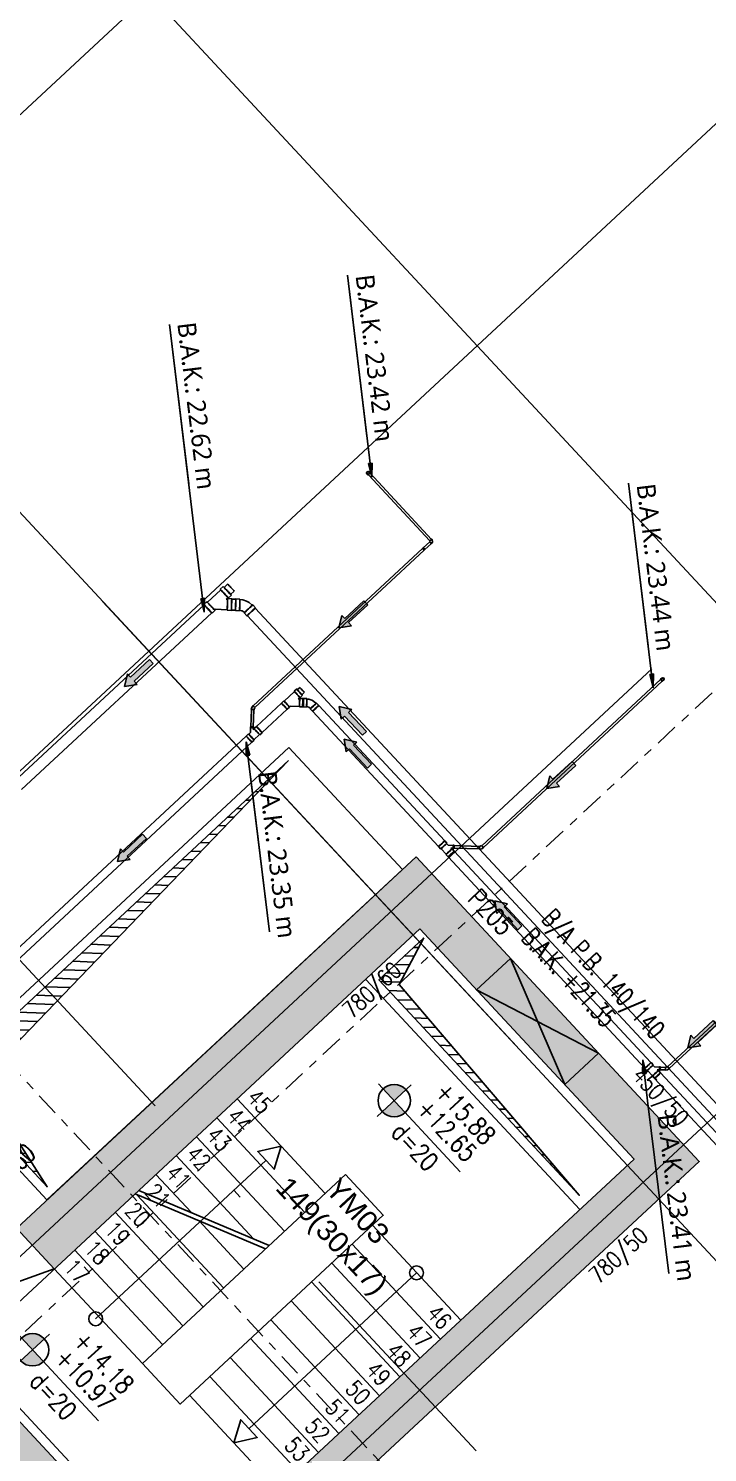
# Model space of a CAD drawing. Header units: millimetres. Extents: x 400382 to 401500, y 4543975 to 4544133.
# Drawn here: x 400499.68 to 400507.03, y 4543994.96 to 4544010.36 of the extents above; entities that cross this region are included whole.
import ezdxf
from ezdxf.enums import TextEntityAlignment as Align

# ---------------------------------------------------------------- set-up
doc = ezdxf.new("R2010")
doc.units = ezdxf.units.MM
for name, pattern in [('AKS', [3, 2.5, -0.25, 0, -0.25]), ('CENTER', [2, 1.25, -0.25, 0.25, -0.25]), ('CIZGI', [0.4, 0.25, -0.15]), ('CONTINU', [0]), ('DASHDOT2', [0.5, 0.25, -0.125, 0, -0.125]), ('HIDDEN', [0.375, 0.25, -0.125])]:
    doc.linetypes.add(name, pattern=pattern)
doc.layers.add('A-DETL', color=90, linetype='Continuous', lineweight=15)
for name, color, linetype in [('aks prota', 2, 'AKS'), ('boşluk prota', 2, 'Continuous'), ('boşluk taraması prota', 252, 'Continuous'), ('kiriş prota', 6, 'Continuous'), ('kolon tarama prota', 252, 'Continuous'), ('lperde prota', 4, 'Continuous'), ('merdiven prota', 2, 'Continuous'), ('metraj prota', 2, 'Continuous'), ('perde prota', 1, 'Continuous'), ('PRT-AL-TUNEL_EKSENI', 14, 'DASHDOT2'), ('PRT-MI-ad_dim', 8, 'Continuous'), ('prt-s-taxis', 7, 'Continuous'), ('skesit prota', 7, 'Continuous'), ('st-s_level (kot)', 6, 'Continuous'), ('st-s_levelmark (kot işareti)', 4, 'Continuous'), ('st_s_not çizgisi', 4, 'CIZGI'), ('TARAMA', 8, 'Continuous'), ('tnot prota', 4, 'Continuous'), ('tperde prota', 6, 'Continuous')]:
    doc.layers.add(name, color=color, linetype=linetype)
doc.styles.add('OLCU', font='romanstw.shx')
doc.styles.add('PRT-MI-a_Arial', font='Arial.ttf', dxfattribs={"height": 30})
doc.styles.add('Segoe UI Light_1', font='', dxfattribs={"height": 200})
doc.styles.add('tkolon', font='romanstw.shx')
doc.styles.add('TNOT', font='romanstw.shx', dxfattribs={"width": 0.8, "height": 250})
doc.styles.get('Segoe UI Light_1').set_extended_font_data('Segoe UI Light')

# ---------------------------------------------------------------- blocks, each defined once
blk = doc.blocks.new('Flow Direction - Flow Direction _25mm_-1035271-_17_70 m  ARA KAT')
at = {"layer": 'TARAMA'}
blk.add_hatch(color=256, dxfattribs=at).paths.add_polyline_path([(0, 0), (-117, -78), (-117, -30), (-400, -30), (-400, 30), (-117, 30), (-117, 78)], flags=0)
for p, q in [((-117, 30), (-400, 30)), ((-400, 30), (-400, -30)), ((-117, 30), (-400, 30)), ((-400, 30), (-400, -30)), ((0, 0), (-117, 78)), ((-117, 78), (-117, 30)), ((-117, 78), (0, 0)), ((-117, 30), (-117, 78)), ((-117, -78), (0, 0)), ((-117, -78), (0, 0)), ((-400, -30), (-117, -30)), ((-117, -30), (-400, -30)), ((-117, -30), (-117, -78)), ((-117, -30), (-117, -78))]:
    blk.add_line(p, q, dxfattribs=at)
blk = doc.blocks.new('17.60 mekanik')
at = {"layer": 'kolon tarama prota'}
for points in [[(145317.1, 63033.7), (145306.2, 63044.1), (145303.8, 63040.9)], [(144942.9, 62966.3), (144931.9, 62976.7), (144929.6, 62973.5)], [(144926.5, 62733.9), (144915.5, 62744.4), (144913.2, 62741.2)], [(145604, 62751.3), (145615, 62740.9), (145617.3, 62744.1)], [(145059.9, 62671.7), (145070.9, 62661.3), (145073.2, 62664.5)]]:
    blk.add_hatch(color=256, dxfattribs=at).paths.add_polyline_path(points, flags=0)
for p, q in [((145136.5, 63164.9), (145279.9, 63060.8)), ((145317.1, 63033.7), (145136.5, 63164.9)), ((144764.7, 63095.7), (144906.9, 62992.4)), ((144942.9, 62966.3), (144764.7, 63095.7)), ((145315.8, 63045.7), (145315.8, 62781.6)), ((145318.5, 62781.6), (145318.5, 63045.7)), ((145306.2, 63044.1), (145303.8, 63040.9)), ((145303.8, 63040.9), (145317.1, 63033.7)), ((145317.1, 63033.7), (145306.2, 63044.1)), ((144931.9, 62976.7), (144929.6, 62973.5)), ((144929.6, 62973.5), (144942.9, 62966.3)), ((144942.9, 62966.3), (144931.9, 62976.7)), ((145036.1, 62967.6), (144938.5, 62967.6)), ((144938.5, 62965), (145036.1, 62965)), ((145036.1, 62964.8), (145036.3, 62964.7)), ((145036.3, 62964.7), (145036.4, 62964.4)), ((145036.6, 62964.4), (145036.6, 62954.9)), ((145036.6, 62953.8), (145036.6, 62703.7)), ((145036.8, 62954.9), (145036.8, 62953.8)), ((145039.1, 62953.8), (145039.1, 62954.9)), ((145039.3, 62954.9), (145039.3, 62964.4)), ((145039.3, 62703.7), (145039.3, 62953.8)), ((145627.8, 62958.5), (145627.8, 62766)), ((145630.4, 62766), (145630.4, 62958.5)), ((144672.9, 62918.2), (144813.2, 62816.2)), ((144926.5, 62733.9), (144672.9, 62918.2)), ((144920.1, 62767.9), (144920.1, 62763.5)), ((144921.3, 62773.2), (144921.3, 62767.9)), ((144921.3, 62773.2), (144921.3, 62767.9)), ((144931.7, 62767.9), (144931.7, 62773.2)), ((144931.7, 62767.9), (144931.7, 62773.2)), ((144932.9, 62763.5), (144932.9, 62767.9)), ((144939.5, 62768.5), (144936.3, 62765.3)), ((144942.3, 62771.9), (144939.1, 62768.8)), ((144960.7, 62777.7), (144956.3, 62777.7)), ((146071, 62777.3), (144960.7, 62777.3)), ((145314.8, 62779.3), (145295.3, 62759.8)), ((145297.2, 62757.9), (145316.7, 62777.4)), ((145316.9, 62777.3), (145314.7, 62779.4)), ((145314.7, 62779.4), (145316.9, 62777.3)), ((145315.8, 62778.4), (145314.8, 62779.3)), ((145314.8, 62779.3), (145315.8, 62778.4)), ((145316.7, 62777.4), (145315.8, 62778.4)), ((145315.8, 62778.4), (145316.7, 62777.4)), ((144920.8, 62763.5), (144920.8, 62743.7)), ((144932.2, 62760.9), (144932.2, 62763.5)), ((144933.3, 62762), (144932.2, 62760.9)), ((144932.2, 62744.8), (144941.4, 62753.9)), ((144936, 62765.6), (144932.8, 62762.5)), ((144941.8, 62753.5), (144945, 62756.6)), ((144944.6, 62756.9), (144947.8, 62760.1)), ((144948.2, 62759.8), (144951.3, 62762.9)), ((144956.3, 62765), (144960.7, 62765)), ((144960.7, 62765.5), (146071, 62765.5)), ((145056.3, 62754.1), (145056.3, 62750.4)), ((145056.3, 62754.1), (145056.3, 62750.4)), ((145063.6, 62750.4), (145063.6, 62754.1)), ((145063.6, 62750.4), (145063.6, 62754.1)), ((145084.6, 62755.9), (145081.1, 62755.9)), ((145284.7, 62755.8), (145084.6, 62755.8)), ((145288.2, 62755.9), (145284.7, 62755.9)), ((145288.2, 62752.9), (145287.7, 62752.4)), ((145290.7, 62755.4), (145288.2, 62755.4)), ((145294.5, 62759.2), (145290.7, 62755.4)), ((145295, 62760.2), (145294.3, 62759.5)), ((145294.9, 62755.4), (145296.6, 62757.1)), ((145296.4, 62755.4), (145294.9, 62755.4)), ((145296.3, 62758.9), (145295.3, 62759.8)), ((145295.3, 62759.8), (145296.3, 62758.9)), ((145297.2, 62757.9), (145296.3, 62758.9)), ((145296.3, 62758.9), (145297.2, 62757.9)), ((145299.9, 62755.9), (145296.4, 62755.9)), ((145296.9, 62756.8), (145297.6, 62757.5)), ((145612.3, 62755.8), (145299.9, 62755.8)), ((145615.8, 62755.9), (145612.3, 62755.9)), ((145615.8, 62752.9), (145615.2, 62752.4)), ((145618.3, 62755.4), (145615.8, 62755.4)), ((145622.1, 62759.2), (145618.3, 62755.4)), ((145622.5, 62760.2), (145621.8, 62759.5)), ((145622.5, 62755.4), (145624.2, 62757.1)), ((145624, 62755.4), (145622.5, 62755.4)), ((145626.8, 62763.7), (145622.9, 62759.8)), ((145623.8, 62758.9), (145622.9, 62759.8)), ((145622.9, 62759.8), (145623.8, 62758.9)), ((145624.8, 62757.9), (145623.8, 62758.9)), ((145623.8, 62758.9), (145624.8, 62757.9)), ((145627.5, 62755.9), (145624, 62755.9)), ((145624.4, 62756.8), (145625.2, 62757.5)), ((145624.8, 62757.9), (145628.7, 62761.8)), ((145628.8, 62761.7), (145626.7, 62763.9)), ((145626.7, 62763.9), (145628.8, 62761.7)), ((145627.8, 62762.8), (145626.8, 62763.7)), ((145626.8, 62763.7), (145627.8, 62762.8)), ((145795.2, 62755.8), (145627.5, 62755.8)), ((145628.7, 62761.8), (145627.8, 62762.8)), ((145627.8, 62762.8), (145628.7, 62761.8)), ((144915.5, 62744.4), (144913.2, 62741.2)), ((144913.2, 62741.2), (144926.5, 62733.9)), ((144926.5, 62733.9), (144915.5, 62744.4)), ((144920.1, 62743.7), (144920.1, 62739.3)), ((144920.6, 62739.3), (144920.6, 62458.6)), ((144929.9, 62743.8), (144929.9, 62743.7)), ((144930.5, 62743.1), (144931.2, 62743.7)), ((144932.2, 62743.7), (144932.2, 62744.8)), ((144932.4, 62458.6), (144932.4, 62739.3)), ((144932.9, 62739.3), (144932.9, 62743.7)), ((145055.3, 62750.4), (145055.3, 62746.9)), ((145055.8, 62746.9), (145055.8, 62731.6)), ((145064, 62744.4), (145064, 62746.9)), ((145065.3, 62745.7), (145064, 62744.4)), ((145064, 62732.8), (145071.1, 62739.9)), ((145064.5, 62746.9), (145064.5, 62750.4)), ((145067.5, 62748.5), (145065, 62746)), ((145068.1, 62749), (145067.5, 62748.4)), ((145070.5, 62751.5), (145068, 62749)), ((145071.5, 62739.5), (145073.9, 62742)), ((145073.9, 62742.1), (145074.4, 62742.6)), ((145074.5, 62742.6), (145077, 62745)), ((145081.1, 62746.7), (145084.6, 62746.7)), ((145084.6, 62746.8), (145284.7, 62746.8)), ((145284.7, 62746.7), (145288.2, 62746.7)), ((145288.2, 62751.9), (145288.2, 62751.8)), ((145288.2, 62747.2), (145296.4, 62747.2)), ((145296.4, 62746.7), (145299.9, 62746.7)), ((145299.9, 62746.8), (145612.3, 62746.8)), ((145604, 62751.3), (145615, 62740.9)), ((145617.3, 62744.1), (145604, 62751.3)), ((145604, 62751.3), (145640, 62725.1)), ((145612.3, 62746.7), (145615.8, 62746.7)), ((145615, 62740.9), (145617.3, 62744.1)), ((145615.8, 62751.9), (145615.8, 62751.8)), ((145615.8, 62747.2), (145624, 62747.2)), ((145624, 62746.7), (145627.5, 62746.7)), ((145627.5, 62746.8), (145795.2, 62746.8)), ((145055.3, 62731.6), (145055.3, 62728.1)), ((145055.4, 62728.1), (145055.4, 62691)), ((145062.8, 62731.6), (145062.9, 62731.6)), ((145062.8, 62731.6), (145062.8, 62731.6)), ((145064, 62731.6), (145064, 62732.8)), ((145064.4, 62691), (145064.4, 62728.1)), ((145064.5, 62728.1), (145064.5, 62731.6)), ((145640, 62725.1), (145792.5, 62614.4)), ((145038.3, 62699.5), (145051.4, 62686.4)), ((145053.3, 62688.3), (145040.2, 62701.4)), ((145055.3, 62691), (145055.3, 62687.5)), ((145064.5, 62687.5), (145064.5, 62691)), ((145051.1, 62686.1), (145051.8, 62685.4)), ((145052, 62685.6), (145055.8, 62681.8)), ((145054.4, 62688), (145053.7, 62688.7)), ((145055.8, 62686.1), (145054.1, 62687.7)), ((145055.3, 62679.3), (145055.3, 62675.8)), ((145055.4, 62675.8), (145055.4, 62202.6)), ((145055.8, 62687.5), (145055.8, 62686)), ((145055.8, 62681.8), (145055.8, 62679.3)), ((145058.3, 62679.3), (145058.9, 62678.8)), ((145059.4, 62679.3), (145059.4, 62679.3)), ((145064, 62679.3), (145064, 62687.5)), ((145064.4, 62202.6), (145064.4, 62675.8)), ((145064.5, 62675.8), (145064.5, 62679.3)), ((145059.9, 62671.7), (145070.9, 62661.3)), ((145073.2, 62664.5), (145059.9, 62671.7)), ((145059.9, 62671.7), (145227.5, 62550)), ((145070.9, 62661.3), (145073.2, 62664.5)), ((145227.5, 62550), (145090.6, 62649.4))]:
    blk.add_line(p, q, dxfattribs=at)
at = {"layer": 'kolon tarama prota', "flags": 128}
for points in [[(145315.6, 63047.6), (145316.1, 63048.6), (145317.1, 63049.1)], [(145315.6, 63045.7), (145315.6, 63046.9), (145315.6, 63047.5), (145315.6, 63047.6)], [(145317.1, 63046), (145316, 63046.5), (145315.6, 63047.6)], [(145317.1, 63049.1), (145318.2, 63048.6), (145318.6, 63047.6)], [(145318.6, 63047.6), (145318.2, 63046.5), (145317.1, 63046)], [(145318.6, 63047.6), (145318.6, 63047.1), (145318.6, 63045.9), (145318.6, 63045.7)], [(144935.1, 62966.3), (144935.6, 62967.4), (144936.6, 62967.8)], [(144936.6, 62967.8), (144937.1, 62967.8), (144938.2, 62967.8), (144938.5, 62967.8)], [(144936.6, 62967.8), (144937.7, 62967.4), (144938.1, 62966.3)], [(145038.5, 62966.8), (145036.9, 62967.7), (145036.1, 62967.8)], [(144936.6, 62964.8), (144935.5, 62965.2), (144935.1, 62966.3)], [(144938.1, 62966.3), (144937.7, 62965.2), (144936.6, 62964.8)], [(144938.5, 62964.8), (144937.3, 62964.8), (144936.6, 62964.8), (144936.6, 62964.8)], [(145039.5, 62964.4), (145039, 62966.1), (145038.5, 62966.8)], [(144948.8, 62775.6), (144945.1, 62773.5), (144942.7, 62771.5)], [(144956.3, 62777.1), (144952, 62776.6), (144948.8, 62775.6)], [(145315.6, 62781.6), (145315.1, 62780), (145314.7, 62779.4)], [(145316.9, 62777.3), (145318.2, 62779.3), (145318.6, 62781.6)], [(144950.8, 62763.4), (144953, 62764.9), (144953.3, 62765)], [(144953.3, 62765), (144955.9, 62765.6), (144956.3, 62765.6)], [(145075.5, 62754.3), (145072.3, 62752.5), (145070.8, 62751.2)], [(145081.1, 62755.4), (145077.4, 62754.9), (145075.5, 62754.3)], [(145627.6, 62766), (145627.1, 62764.4), (145626.7, 62763.9)], [(145628.8, 62761.7), (145630.2, 62763.7), (145630.6, 62766)], [(145076.6, 62745.4), (145078.6, 62746.7), (145078.7, 62746.7)], [(145078.7, 62746.7), (145081, 62747.2), (145081.1, 62747.2)], [(145036.4, 62703.7), (145036.9, 62701.4), (145038.2, 62699.4)], [(145040.4, 62701.6), (145039.6, 62703), (145039.5, 62703.7)]]:
    blk.add_lwpolyline(points, dxfattribs=at)
at = {"layer": 'kolon tarama prota'}
for centre, radius, start, end in [((145317.1, 63047.6), 1.52, 90, 270), ((145317.1, 63047.6), 1.33, 144, 324), ((145317.1, 63047.6), 1.33, 324, 144), ((145317.1, 63047.6), 1.52, 270, 90), ((144936.6, 62966.3), 1.52, 0, 180), ((144936.6, 62966.3), 1.52, 180, 0), ((144936.6, 62966.3), 1.33, 144, 324), ((144936.6, 62966.3), 1.33, 324, 144)]:
    blk.add_arc(centre, radius, start, end, dxfattribs=at)
for centre, major_axis, ratio, start_param, end_param in [((145317.1, 63045.7), (1.52, 0), 0.010011, 1.570796, 4.712389), ((145317.1, 63045.7), (1.33, 0), 0.010011, 1.570796, 3.141593), ((145317.1, 63045.7), (1.33, 0), 0.010011, 3.141593, 4.712389), ((145317.1, 63045.7), (1.33, 0), 0.010011, 0, 1.570796), ((145317.1, 63045.7), (1.33, 0), 0.010011, 4.712389, 6.283185), ((145317.1, 63045.7), (1.52, 0), 0.010011, 4.712389, 7.853982), ((144938.5, 62966.3), (0, 1.52), 0.01, 4.712389, 7.853982), ((145036.1, 62966.3), (0, 1.52), 0.01, 6.273186, 9.414779), ((145036.1, 62966.3), (0, 1.52), 0.01, 3.131593, 6.273186), ((144938.5, 62966.3), (0, 1.33), 0.01, 4.712389, 6.283185), ((144938.5, 62966.3), (0, 1.33), 0.01, 0, 1.570796), ((144938.5, 62966.3), (0, 1.33), 0.01, 3.141593, 4.712389), ((144938.5, 62966.3), (0, 1.33), 0.01, 1.570796, 3.141593), ((144938.5, 62966.3), (0, 1.52), 0.01, 1.570796, 4.712389), ((145036.1, 62966.3), (0, 1.33), 0.01, 0, 1.570796), ((145036.1, 62966.3), (0, 1.33), 0.01, 1.570796, 3.141593), ((145036.1, 62966.3), (0, 1.33), 0.01, 4.712389, 6.283185), ((145036.1, 62966.3), (0, 1.33), 0.01, 3.141593, 4.712389), ((145038, 62964.4), (1.52, 0), 0.01, 3.151592, 6.293184), ((145038, 62964.4), (1.52, 0), 0.01, 0.009999, 3.151592), ((145038, 62964.4), (1.33, 0), 0.01, 3.141593, 4.712389), ((145038, 62964.4), (1.33, 0), 0.01, 1.570796, 3.141593), ((145038, 62954.9), (1.33, 0), 0.01, 1.570796, 3.141593), ((145038, 62954.9), (1.33, 0), 0.01, 3.141593, 4.712389), ((145038, 62953.8), (1.33, 0), 0.01, 3.141593, 4.712389), ((145038, 62953.8), (1.33, 0), 0.01, 1.570796, 3.141593), ((145038, 62954.9), (1.11, 0), 0.01, 0, 3.141593), ((145038, 62954.9), (1.11, 0), 0.01, 3.141593, 6.283185), ((145038, 62953.8), (1.11, 0), 0.01, 0, 3.141593), ((145038, 62953.8), (1.11, 0), 0.01, 3.141593, 6.283185), ((145038, 62964.4), (1.33, 0), 0.01, 4.712389, 6.283185), ((145038, 62964.4), (1.33, 0), 0.01, 0, 1.570796), ((145038, 62954.9), (1.33, 0), 0.01, 0, 1.570796), ((145038, 62954.9), (1.33, 0), 0.01, 4.712389, 6.283185), ((145038, 62953.8), (1.33, 0), 0.01, 4.712389, 6.283185), ((145038, 62953.8), (1.33, 0), 0.01, 0, 1.570796), ((144926.5, 62767.9), (6.38, 0), 0.01, 6.278942, 9.420535), ((144926.5, 62767.9), (6.38, 0), 0.01, 3.137349, 6.278942), ((144926.5, 62767.9), (5.24, 0), 0.01, 3.137349, 6.278942), ((144926.5, 62767.9), (5.24, 0), 0.01, 3.137349, 6.278942), ((144926.5, 62773.2), (5.24, 0), 0.01, 6.278942, 9.420535), ((144926.5, 62773.2), (5.24, 0), 0.01, 3.137349, 6.278942), ((144926.5, 62773.2), (5.24, 0), 0.01, 6.278942, 9.420535), ((144926.5, 62773.2), (5.24, 0), 0.01, 3.137349, 6.278942), ((144926.5, 62767.9), (5.24, 0), 0.01, 6.278942, 9.420535), ((144926.5, 62767.9), (5.24, 0), 0.01, 6.278942, 9.420535), ((144943.6, 62764.3), (-4.51, 4.51), 0.010071, 3.137522, 6.279115), ((144943.6, 62764.3), (-4.51, 4.51), 0.010071, 6.279115, 9.420708), ((144943.6, 62764.3), (-4.17, 4.17), 0.010071, 0, 1.570796), ((144943.6, 62764.3), (-4.17, 4.17), 0.010071, 4.712389, 6.283185), ((144946.8, 62767.4), (-4.51, 4.51), 0.010071, 6.279115, 9.420708), ((144946.8, 62767.4), (-4.51, 4.51), 0.010071, 3.137522, 6.279115), ((144946.8, 62767.4), (-4.04, 4.04), 0.010071, 6.279115, 9.420708), ((144946.8, 62767.4), (-4.04, 4.04), 0.010071, 3.137522, 6.279115), ((144956.3, 62771.4), (0, 6.38), 0.01, 0.004243, 3.145836), ((144956.3, 62771.4), (0, 5.72), 0.01, 0.004243, 3.145836), ((144956.3, 62771.4), (0, 6.38), 0.01, 3.145836, 6.287429), ((144956.3, 62771.4), (0, 5.71), 0.01, 3.145836, 6.287429), ((144960.7, 62771.4), (0, 6.38), 0.01, 0.004243, 3.145836), ((144960.7, 62771.4), (0, 6.38), 0.01, 3.145836, 6.287429), ((144960.7, 62771.4), (0, 5.9), 0.01, 4.712389, 6.283185), ((144960.7, 62771.4), (0, 5.9), 0.01, 0, 1.570796), ((144960.7, 62771.4), (0, 5.9), 0.01, 3.141593, 4.712389), ((144960.7, 62771.4), (0, 5.9), 0.01, 1.570796, 3.141593), ((145317.1, 62781.6), (1.52, 0), 0.01284, 0.012846, 3.154439), ((145317.1, 62781.6), (1.52, 0), 0.01284, 3.154439, 6.296031), ((145317.1, 62781.6), (1.33, 0), 0.010011, 3.141593, 4.712389), ((145317.1, 62781.6), (1.33, 0), 0.010011, 1.570796, 3.141593), ((145317.1, 62781.6), (1.33, 0), 0.010011, 4.712389, 6.283185), ((145317.1, 62781.6), (1.33, 0), 0.010011, 0, 1.570796), ((144926.5, 62763.5), (6.38, 0), 0.01, 6.278942, 9.420535), ((144926.5, 62763.5), (6.38, 0), 0.01, 3.137349, 6.278942), ((144926.5, 62763.5), (5.71, 0), 0.01, 6.278942, 9.420535), ((144926.5, 62763.5), (5.71, 0), 0.01, 3.137349, 6.278942), ((144937.3, 62758), (-4.51, 4.51), 0.010071, 0.004071, 3.145663), ((144937.3, 62758), (-4.51, 4.51), 0.010071, 3.145663, 6.287256), ((144937.3, 62758), (-4.04, 4.04), 0.010071, 3.145663, 6.287256), ((144937.3, 62758), (-4.04, 4.04), 0.010071, 0.004071, 3.145663), ((144940.5, 62761.1), (-4.51, 4.51), 0.010071, 3.145663, 6.287256), ((144940.5, 62761.1), (-4.51, 4.51), 0.010071, 0.004071, 3.145663), ((144940.5, 62761.1), (-4.17, 4.17), 0.010071, 4.712389, 6.283185), ((144940.5, 62761.1), (-4.17, 4.17), 0.010071, 0, 1.570796), ((144940.5, 62761.1), (-4.17, 4.17), 0.010071, 1.570796, 3.141593), ((144940.5, 62761.1), (-4.17, 4.17), 0.010071, 3.141593, 4.712389), ((144943.6, 62764.3), (-4.17, 4.17), 0.010071, 1.570796, 3.141593), ((144943.6, 62764.3), (-4.17, 4.17), 0.010071, 3.141593, 4.712389), ((145059.9, 62754.1), (3.66, 0), 0.009996, 6.279039, 9.420632), ((145059.9, 62754.1), (3.66, 0), 0.009996, 3.137447, 6.279039), ((145059.9, 62754.1), (3.66, 0), 0.009996, 6.279039, 9.420632), ((145059.9, 62754.1), (3.66, 0), 0.009996, 3.137447, 6.279039), ((145081.1, 62751.3), (0, 4.58), 0.010003, 0.004139, 3.145731), ((145081.1, 62751.3), (0, 4.1), 0.010003, 0.004139, 3.145731), ((145081.1, 62751.3), (0, 4.58), 0.010003, 3.145731, 6.287324), ((145081.1, 62751.3), (0, 4.1), 0.010003, 3.145731, 6.287324), ((145084.6, 62751.3), (0, 4.58), 0.010003, 0.004139, 3.145731), ((145084.6, 62751.3), (0, 4.5), 0.01, 0, 1.570796), ((145084.6, 62751.3), (0, 4.58), 0.010003, 3.145731, 6.287324), ((145084.6, 62751.3), (0, 4.5), 0.01, 4.712389, 6.283185), ((145284.7, 62751.3), (0, 4.58), 0.01, 6.259048, 9.400641), ((145284.7, 62751.3), (0, 4.58), 0.01, 3.117455, 6.259048), ((145284.7, 62751.3), (0, 4.5), 0.01, 0, 1.570796), ((145284.7, 62751.3), (0, 4.5), 0.01, 4.712389, 6.283185), ((145288.7, 62751.3), (-1.06, 1.06), 0.009994, 0.02414, 1.094794), ((145288.7, 62751.3), (-1.06, 1.06), 0.009994, 5.236672, 6.307325), ((145288.2, 62751.3), (0, 4.58), 0.01, 6.259048, 9.400641), ((145288.2, 62751.3), (0, 4.58), 0.01, 3.117455, 6.259048), ((145288.2, 62751.3), (0, 4.1), 0.01, 6.259048, 9.400641), ((145288.2, 62751.3), (0, 4.1), 0.01, 3.117455, 6.259048), ((145295.6, 62758.2), (-1.33, 1.33), 0.009994, 3.165733, 6.307325), ((145295.6, 62758.2), (-1.33, 1.33), 0.009994, 0.02414, 3.165733), ((145295.6, 62758.2), (-1.06, 1.06), 0.009994, 3.165733, 6.307325), ((145295.6, 62758.2), (-1.06, 1.06), 0.009994, 0.02414, 3.165733), ((145296.3, 62758.9), (-1.33, 1.33), 0.009994, 3.165733, 6.307325), ((145296.3, 62758.9), (-1.33, 1.33), 0.009994, 0.02414, 3.165733), ((145296.4, 62751.3), (0, 4.58), 0.01, 6.259048, 9.400641), ((145296.4, 62751.3), (0, 4.58), 0.01, 3.117455, 6.259048), ((145296.4, 62751.3), (0, 4.1), 0.01, 6.259048, 9.400641), ((145296.4, 62751.3), (0, 4.1), 0.01, 3.117455, 6.259048), ((145299.9, 62751.3), (0, 4.58), 0.01, 6.259048, 9.400641), ((145299.9, 62751.3), (0, 4.58), 0.01, 3.117455, 6.259048), ((145299.9, 62751.3), (0, 4.5), 0.01, 4.712389, 6.283185), ((145299.9, 62751.3), (0, 4.5), 0.01, 0, 1.570796), ((145612.3, 62751.3), (0, 4.58), 0.01, 6.259048, 9.400641), ((145612.3, 62751.3), (0, 4.5), 0.01, 0, 1.570796), ((145612.3, 62751.3), (0, 4.58), 0.01, 3.117456, 6.259048), ((145612.3, 62751.3), (0, 4.5), 0.01, 4.712389, 6.283185), ((145616.3, 62751.3), (-1.06, 1.06), 0.009994, 0.024139, 1.094793), ((145616.3, 62751.3), (-1.06, 1.06), 0.009994, 5.236671, 6.307325), ((145615.8, 62751.3), (0, 4.58), 0.01, 6.259048, 9.400641), ((145615.8, 62751.3), (0, 4.1), 0.01, 6.259048, 9.400641), ((145615.8, 62751.3), (0, 4.58), 0.01, 3.117456, 6.259048), ((145615.8, 62751.3), (0, 4.1), 0.01, 3.117456, 6.259048), ((145623.1, 62758.2), (-1.33, 1.33), 0.009994, 0.024139, 3.165732), ((145623.1, 62758.2), (-1.33, 1.33), 0.009994, 3.165732, 6.307325), ((145623.1, 62758.2), (-1.06, 1.06), 0.009994, 3.165732, 6.307325), ((145623.1, 62758.2), (-1.06, 1.06), 0.009994, 0.024139, 3.165732), ((145623.8, 62758.9), (-1.33, 1.33), 0.009994, 3.165732, 6.307325), ((145623.8, 62758.9), (-1.33, 1.33), 0.009994, 0.024139, 3.165732), ((145624, 62751.3), (0, 4.58), 0.01, 6.259048, 9.400641), ((145624, 62751.3), (0, 4.1), 0.01, 6.259048, 9.400641), ((145624, 62751.3), (0, 4.58), 0.01, 3.117456, 6.259048), ((145624, 62751.3), (0, 4.1), 0.01, 3.117456, 6.259048), ((145627.5, 62751.3), (0, 4.58), 0.01, 6.259048, 9.400641), ((145627.5, 62751.3), (0, 4.5), 0.01, 0, 1.570796), ((145627.5, 62751.3), (0, 4.58), 0.01, 3.117456, 6.259048), ((145627.5, 62751.3), (0, 4.5), 0.01, 4.712389, 6.283185), ((145629.1, 62766), (1.52, 0), 0.01, 0.010004, 3.151597), ((145629.1, 62766), (1.52, 0), 0.01, 3.151597, 6.293189), ((145629.1, 62766), (1.33, 0), 0.01, 1.570796, 3.141593), ((145629.1, 62766), (1.33, 0), 0.01, 3.141593, 4.712389), ((145629.1, 62766), (1.33, 0), 0.01, 0, 1.570796), ((145629.1, 62766), (1.33, 0), 0.01, 4.712389, 6.283185), ((144926.5, 62743.7), (6.38, 0), 0.01, 6.278942, 9.420535), ((144926.5, 62743.7), (6.38, 0), 0.01, 3.137349, 6.278942), ((144926.5, 62739.3), (6.38, 0), 0.01, 6.278942, 9.420535), ((144926.5, 62739.3), (6.38, 0), 0.01, 3.137349, 6.278942), ((144926.5, 62739.3), (5.9, 0), 0.01, 1.570796, 3.141593), ((144926.5, 62739.3), (5.9, 0), 0.01, 3.141593, 4.712389), ((144926.5, 62743.7), (5.71, 0), 0.01, 6.278942, 9.420535), ((144926.5, 62743.7), (5.72, 0), 0.01, 3.137349, 6.278942), ((144926.5, 62739.3), (5.9, 0), 0.01, 0, 1.570796), ((144926.5, 62739.3), (5.9, 0), 0.01, 4.712389, 6.283185), ((144926.5, 62747.1), (-4.04, 4.04), 0.010071, 3.145663, 3.717859), ((144926.5, 62747.1), (-4.04, 4.04), 0.010071, 2.573467, 3.145663), ((145059.9, 62750.4), (4.58, 0), 0.009996, 6.279039, 9.420632), ((145059.9, 62750.4), (4.58, 0), 0.009996, 3.137447, 6.279039), ((145059.9, 62746.9), (4.58, 0), 0.009996, 6.279039, 9.420632), ((145059.9, 62746.9), (4.58, 0), 0.009996, 3.137447, 6.279039), ((145059.9, 62746.9), (4.1, 0), 0.009996, 6.279039, 9.420632), ((145059.9, 62746.9), (4.1, 0), 0.009996, 3.137447, 6.279039), ((145059.9, 62750.4), (3.66, 0), 0.009996, 6.279039, 9.420632), ((145059.9, 62750.4), (3.66, 0), 0.009996, 6.279039, 9.420632), ((145059.9, 62750.4), (3.66, 0), 0.009996, 3.137447, 6.279039), ((145059.9, 62750.4), (3.66, 0), 0.009996, 3.137447, 6.279039), ((145068.2, 62742.8), (-3.24, 3.24), 0.009999, 0.004137, 3.145729), ((145068.2, 62742.8), (-3.24, 3.24), 0.009999, 3.145729, 6.287322), ((145068.2, 62742.8), (-2.9, 2.9), 0.009999, 3.145729, 6.287322), ((145068.2, 62742.8), (-2.9, 2.9), 0.009999, 0.004137, 3.145729), ((145070.7, 62745.2), (-3.24, 3.24), 0.009999, 0.004137, 3.145729), ((145070.7, 62745.2), (-3.24, 3.24), 0.009999, 3.145729, 6.287322), ((145070.7, 62745.2), (-3.18, 3.18), 0.01, 4.712389, 6.283185), ((145070.7, 62745.2), (-3.18, 3.18), 0.01, 0, 1.570796), ((145071.2, 62745.8), (-3.18, 3.18), 0.01, 0, 1.570796), ((145071.2, 62745.8), (-3.24, 3.24), 0.01, 3.137446, 6.279039), ((145071.2, 62745.8), (-3.24, 3.24), 0.01, 6.279039, 9.420631), ((145071.2, 62745.8), (-3.18, 3.18), 0.01, 4.712389, 6.283185), ((145073.7, 62748.3), (-3.24, 3.24), 0.01, 6.279039, 9.420631), ((145073.7, 62748.3), (-3.24, 3.24), 0.01, 3.137446, 6.279039), ((145070.7, 62745.2), (-3.18, 3.18), 0.01, 3.141593, 4.712389), ((145070.7, 62745.2), (-3.18, 3.18), 0.01, 1.570796, 3.141593), ((145073.7, 62748.3), (-2.9, 2.9), 0.01, 6.279039, 9.420631), ((145073.7, 62748.3), (-2.9, 2.9), 0.01, 3.137446, 6.279039), ((145071.2, 62745.8), (-3.18, 3.18), 0.01, 1.570796, 3.141593), ((145071.2, 62745.8), (-3.18, 3.18), 0.01, 3.141593, 4.712389), ((145084.6, 62751.3), (0, 4.5), 0.01, 1.570796, 3.141593), ((145084.6, 62751.3), (0, 4.5), 0.01, 3.141593, 4.712389), ((145284.7, 62751.3), (0, 4.5), 0.01, 1.570796, 3.141593), ((145284.7, 62751.3), (0, 4.5), 0.01, 3.141593, 4.712389), ((145299.9, 62751.3), (0, 4.5), 0.01, 3.141593, 4.712389), ((145299.9, 62751.3), (0, 4.5), 0.01, 1.570796, 3.141593), ((145612.3, 62751.3), (0, 4.5), 0.01, 1.570796, 3.141593), ((145612.3, 62751.3), (0, 4.5), 0.01, 3.141593, 4.712389), ((145627.5, 62751.3), (0, 4.5), 0.01, 1.570796, 3.141593), ((145627.5, 62751.3), (0, 4.5), 0.01, 3.141593, 4.712389), ((145059.9, 62731.6), (4.58, 0), 0.009996, 6.279039, 9.420632), ((145059.9, 62731.6), (4.58, 0), 0.009996, 3.137447, 6.279039), ((145059.9, 62728.1), (4.58, 0), 0.009996, 6.279039, 9.420632), ((145059.9, 62728.1), (4.58, 0), 0.009996, 3.137447, 6.279039), ((145059.9, 62728.1), (4.5, 0), 0.009996, 1.570796, 3.141593), ((145059.9, 62728.1), (4.5, 0), 0.009996, 3.141593, 4.712389), ((145059.9, 62731.6), (4.1, 0), 0.009996, 6.279039, 9.420632), ((145059.9, 62731.6), (4.1, 0), 0.009996, 3.137447, 6.279039), ((145059.9, 62728.1), (4.5, 0), 0.009996, 0, 1.570796), ((145059.9, 62728.1), (4.5, 0), 0.009996, 4.712389, 6.283185), ((145059.9, 62734.5), (-2.9, 2.9), 0.009999, 2.981078, 3.145729), ((145059.9, 62734.5), (-2.9, 2.9), 0.009999, 3.145729, 3.310381), ((145038, 62703.7), (1.52, 0), 0.01, 3.121932, 6.263524), ((145038, 62703.7), (1.52, 0), 0.01, 6.263524, 9.405117), ((145038, 62703.7), (1.33, 0), 0.01, 1.570796, 3.141593), ((145038, 62703.7), (1.33, 0), 0.01, 3.141593, 4.712389), ((145038, 62703.7), (1.33, 0), 0.01, 0, 1.570796), ((145038, 62703.7), (1.33, 0), 0.01, 4.712389, 6.283185), ((145039.3, 62700.5), (1.08, 1.08), 0.006836, 3.162564, 6.304157), ((145039.3, 62700.5), (1.08, 1.08), 0.006836, 0.020971, 3.162564), ((145039.3, 62700.5), (0.943, 0.943), 0.006836, 3.141593, 4.712389), ((145039.3, 62700.5), (0.943, 0.943), 0.006836, 1.570796, 3.141593), ((145039.3, 62700.5), (0.943, 0.943), 0.006836, 4.712389, 6.283185), ((145039.3, 62700.5), (0.943, 0.943), 0.006836, 0, 1.570796), ((145059.9, 62691), (4.58, 0), 0.009996, 6.259053, 9.400646), ((145059.9, 62691), (4.58, 0), 0.009996, 3.11746, 6.259053), ((145059.9, 62691), (4.5, 0), 0.009996, 1.570796, 3.141593), ((145059.9, 62691), (4.5, 0), 0.009996, 3.141593, 4.712389), ((145059.9, 62691), (4.5, 0), 0.009996, 0, 1.570796), ((145059.9, 62691), (4.5, 0), 0.009996, 4.712389, 6.283185), ((145052.4, 62687.4), (1.33, 1.33), 0.009994, 0.024133, 3.165726), ((145052.4, 62687.4), (1.33, 1.33), 0.009994, 3.165726, 6.307318), ((145052.4, 62687.4), (0.943, 0.943), 0.006836, 1.570796, 3.141593), ((145052.4, 62687.4), (0.943, 0.943), 0.006836, 3.141593, 4.712389), ((145053.1, 62686.7), (1.33, 1.33), 0.009994, 0.024133, 3.165726), ((145053.1, 62686.7), (1.33, 1.33), 0.009994, 3.165726, 6.307318), ((145053.1, 62686.7), (1.06, 1.06), 0.009994, 3.165726, 6.307318), ((145053.1, 62686.7), (1.06, 1.06), 0.009994, 0.024133, 3.165726), ((145052.4, 62687.4), (0.943, 0.943), 0.006836, 0, 1.570796), ((145052.4, 62687.4), (0.943, 0.943), 0.006836, 4.712389, 6.283185), ((145059.9, 62687.5), (4.58, 0), 0.009996, 6.259053, 9.400646), ((145059.9, 62687.5), (4.58, 0), 0.009996, 3.11746, 6.259053), ((145059.9, 62679.3), (4.58, 0), 0.009996, 6.259053, 9.400646), ((145059.9, 62679.3), (4.58, 0), 0.009996, 3.11746, 6.259053), ((145059.9, 62675.8), (4.58, 0), 0.009996, 6.259053, 9.400646), ((145059.9, 62675.8), (4.58, 0), 0.009996, 3.11746, 6.259053), ((145059.9, 62675.8), (4.5, 0), 0.009996, 1.570796, 3.141593), ((145059.9, 62675.8), (4.5, 0), 0.009996, 3.141593, 4.712389), ((145059.9, 62687.5), (4.1, 0), 0.009996, 6.259053, 9.400646), ((145059.9, 62687.5), (4.1, 0), 0.009996, 3.11746, 6.259053), ((145059.9, 62679.3), (4.1, 0), 0.009996, 6.259053, 9.400646), ((145059.9, 62679.3), (4.1, 0), 0.009996, 3.11746, 6.259053), ((145059.9, 62679.8), (1.06, 1.06), 0.009994, 3.165726, 4.236379), ((145059.9, 62679.8), (1.06, 1.06), 0.009994, 2.095072, 3.165726), ((145059.9, 62675.8), (4.5, 0), 0.009996, 0, 1.570796), ((145059.9, 62675.8), (4.5, 0), 0.009996, 4.712389, 6.283185)]:
    blk.add_ellipse(centre, major_axis=major_axis, ratio=ratio, start_param=start_param, end_param=end_param, dxfattribs=at)
at = {"layer": 'kolon tarama prota', "xscale": 0.1, "yscale": 0.1, "zscale": 0.1}
for p, rotation in [((145318.5, 62875.2), 270.0000000000002), ((145038, 62828.8), 269.9999999999996), ((145627.8, 62796), 269.9999999999998), ((145100.4, 62771.4), 179.9999999999996), ((145130, 62751.3), 179.9999999999998), ((145369, 62751.3), 179.9999999999998), ((144926.5, 62615.8), 269.9999999999996), ((145059.9, 62481.4), 269.999999062208)]:
    blk.add_blockref('Flow Direction - Flow Direction _25mm_-1035271-_17_70 m  ARA KAT', p, dxfattribs=dict(at, rotation=rotation))
at = {"layer": 'kolon tarama prota', "char_height": 20, "attachment_point": 1, "rotation": 324, "line_spacing_factor": 1.142579, "style": 'Segoe UI Light_1'}
for s, insert, width in [('B.A.K.: 23.44 m', (145155.7, 63186.3), 214.162), ('B.A.K.: 23.42 m', (144782.9, 63117.9), 213.66), ('B.A.K.: 22.62 m', (144689.4, 62941.5), 213.157), ('B.A.K.: 23.41 m', (145670.3, 62738.4), 208.13), ('B.A.K.: 23.35 m', (145104.3, 62674.8), 213.157)]:
    blk.add_mtext(s, dxfattribs=dict(at, insert=insert, width=width))
blk = doc.blocks.new('*U15')
at = {"layer": 'metraj prota', "color": 4}
blk.add_lwpolyline([(-274, 0), (-251.5, 13), (-251.5, -13)], close=True, dxfattribs=at)
blk.add_lwpolyline([(0, 0), (-251.5, 0)], dxfattribs=at)
blk.add_circle((0, 0), 7.5, dxfattribs=at)
blk = doc.blocks.new('*U16')
at = {"layer": 'metraj prota', "color": 4}
blk.add_lwpolyline([(-270, 0), (-247.5, 13), (-247.5, -13)], close=True, dxfattribs=at)
blk.add_lwpolyline([(0, 0), (-247.5, 0)], dxfattribs=at)
blk.add_circle((0, 0), 7.5, dxfattribs=at)
blk = doc.blocks.new('PLAN_KOT')
at = {"layer": 'st-s_levelmark (kot işareti)'}
h = blk.add_hatch(color=256, dxfattribs=at)
h.paths.add_polyline_path([(0, 17.5, 0.414214), (-17.5, 0), (0, 0)])
h.paths.add_polyline_path([(17.5, 0), (0, 0), (0, -17.5, 0.414214)])
for p, q in [((0, 25), (0, -25)), ((105, 0), (-25, 0))]:
    blk.add_line(p, q, dxfattribs=at)
blk.add_circle((0, 0), 17.5, dxfattribs=at)
at = {"layer": 'st-s_level (kot)', "color": 6, "style": 'OLCU', "width": 0.8}
for tag, p in [('KOT', (22.7, 9.8)), ('DÖŞEME_KALINLIĞI', (22.7, -27.6))]:
    blk.add_attdef(tag, p, '', height=20, dxfattribs=at)
blk = doc.blocks.new('Stair_Anotation')
at = {"color": 0, "style": 'PRT-MI-a_Arial'}
blk.add_attdef('M.ADI', text='', height=0.2, dxfattribs=at).set_placement((0, 0), align=Align.BOTTOM_CENTER)
blk.add_attdef('BAS.SAYI-(EN-RIHT)', text='', height=0.2, dxfattribs=at).set_placement((0, -0.08), align=Align.TOP_CENTER)

msp = doc.modelspace()

# ---------------------------------------------------------------- hatches: boundary and pattern name
at = {"layer": 'boşluk taraması prota', "ltscale": 2}
h = msp.add_hatch(dxfattribs=at)
h.set_pattern_fill('ANSI31', color=256, scale=0.03, angle=-47.076, style=0)
h.set_pattern_definition([(357.923994, (399719.3947, 4544233.1138), (0.003450452, 0.095187483), [])])
h.paths.add_polyline_path([(400502.496, 4544002.442), (400499.153, 4543998.97), (400499.887, 4543997.831), (400498.798, 4543999.003)])
h = msp.add_hatch(dxfattribs=at)
h.set_pattern_fill('ANSI31', color=256, scale=0.03, angle=-47.076, style=0)
h.set_pattern_definition([(357.923994, (399724.06989, 4544234.18065), (0.003450452, 0.095187483), [])])
h.paths.add_polyline_path([(400503.96, 4544000.523), (400503.694, 4544000.018), (400505.64, 4543997.74), (400503.473, 4544000.07)])
at = {"layer": 'kolon tarama prota'}
h = msp.add_hatch(color=256, dxfattribs=at)
h.dxf.hatch_style = 1
h.paths.add_polyline_path([(400506.939, 4543998.104), (400503.875, 4544001.4), (400499.555, 4543997.382), (400499.963, 4543996.942), (400503.917, 4544000.62), (400506.233, 4543998.13), (400501.253, 4543993.499), (400498.529, 4543996.428), (400498.163, 4543996.088), (400501.228, 4543992.792)])

# ---------------------------------------------------------------- linework, layer by layer
at = {"layer": 'A-DETL', "color": 1, "lineweight": 5}
msp.add_lwpolyline([(400410.498, 4544108.041), (400518.406, 4543992.016)], dxfattribs=at)
at = {"layer": 'aks prota', "ltscale": 10}
for p, q in [((400517.511, 4543985.857), (400404.515, 4544107.353)), ((400512.678, 4543981.362), (400399.682, 4544102.858)), ((400504.965, 4543999.347), (400420.917, 4544089.717)), ((400488.119, 4543986.408), (400513.655, 4544010.158)), ((400490.834, 4543983.468), (400516.371, 4544007.217))]:
    msp.add_line(p, q, dxfattribs=at)
at = {"layer": 'boşluk prota', "ltscale": 0.05}
for points in [[(400502.496, 4544002.442), (400499.153, 4543998.97), (400499.887, 4543997.831), (400498.798, 4543999.003)], [(400503.96, 4544000.523), (400503.694, 4544000.018), (400505.64, 4543997.74), (400503.473, 4544000.07)]]:
    msp.add_lwpolyline(points, close=True, dxfattribs=at)
at = {"layer": 'kiriş prota'}
for points in [[(400504.144, 4544013.665), (400507.685, 4544009.857), (400492.112, 4543995.373), (400491.372, 4543996.168), (400490.407, 4543997.206), (400489.183, 4543998.522), (400490.139, 4543999.411), (400490.005, 4544000.515), (400504.144, 4544013.665)], [(400503.332, 4544000.075), (400505.647, 4543997.585)]]:
    msp.add_lwpolyline(points, dxfattribs=at)
for points in [[(400502.501, 4544002.584), (400503.727, 4544001.265), (400499.882, 4543997.69), (400498.656, 4543999.008)], [(400503.111, 4543997.962), (400503.52, 4543997.523), (400501.323, 4543995.48), (400500.915, 4543995.919)]]:
    msp.add_lwpolyline(points, close=True, dxfattribs=at)
at = {"layer": 'merdiven prota', "linetype": 'HIDDEN', "ltscale": 10}
for points in [[(400504.896, 4544000.301), (400505.484, 4543998.936), (400505.85, 4543999.276), (400504.53, 4543999.961), (400504.896, 4544000.301)], [(400502.892, 4543997.758), (400501.94, 4543998.781)], [(400502.672, 4543997.554), (400501.721, 4543998.577)], [(400502.452, 4543997.349), (400501.501, 4543998.372)], [(400502.119, 4543997.267), (400501.281, 4543998.168)], [(400501.446, 4543997.551), (400501.062, 4543997.964)], [(400500.876, 4543997.791), (400502.288, 4543997.196)], [(400500.836, 4543997.754), (400502.248, 4543997.159)], [(400501.793, 4543996.736), (400500.855, 4543997.745)], [(400501.574, 4543996.532), (400500.622, 4543997.555)], [(400499.553, 4543997.383), (400499.962, 4543996.944), (400498.529, 4543996.428), (400498.938, 4543995.989), (400499.553, 4543997.383)], [(400501.354, 4543996.328), (400500.402, 4543997.351)], [(400502.013, 4543996.941), (400501.529, 4543997.462)], [(400504.358, 4543996.387), (400503.403, 4543997.414)], [(400504.139, 4543996.182), (400503.183, 4543997.21)], [(400501.134, 4543996.123), (400500.183, 4543997.147)], [(400500.915, 4543995.919), (400499.963, 4543996.942)], [(400503.919, 4543995.978), (400502.964, 4543997.005)], [(400503.699, 4543995.774), (400502.744, 4543996.801)], [(400503.48, 4543995.569), (400502.524, 4543996.597)], [(400503.26, 4543995.365), (400502.305, 4543996.392)], [(400503.04, 4543995.161), (400502.085, 4543996.188)], [(400503.04, 4543995.161), (400502.085, 4543996.188)], [(400502.821, 4543994.957), (400501.865, 4543995.984)], [(400502.821, 4543994.957), (400501.865, 4543995.984)], [(400502.601, 4543994.752), (400501.646, 4543995.779)], [(400502.601, 4543994.752), (400501.646, 4543995.779)], [(400502.381, 4543994.548), (400501.426, 4543995.575)]]:
    msp.add_lwpolyline(points, dxfattribs=at)
at = {"layer": 'perde prota'}
for points in [[(400503.875, 4544001.4), (400506.939, 4543998.104), (400501.228, 4543992.792), (400498.163, 4543996.088)], [(400503.917, 4544000.62), (400506.233, 4543998.13), (400501.253, 4543993.499), (400498.938, 4543995.989)]]:
    msp.add_lwpolyline(points, close=True, dxfattribs=at)
at = {"layer": 'PRT-AL-TUNEL_EKSENI', "ltscale": 10}
msp.add_line((400402.099, 4544105.105), (400515.094, 4543983.61), dxfattribs=at)
at = {"layer": 'skesit prota', "linetype": 'CENTER', "ltscale": 0.2}
for points in [[(400398.294, 4544107.959), (400511.876, 4543985.832)], [(400513.925, 4544009.544), (400485.767, 4543983.356)]]:
    msp.add_lwpolyline(points, dxfattribs=at)

# ---------------------------------------------------------------- block references
at = {"layer": 'merdiven prota', "xscale": 0.01, "yscale": 0.01, "zscale": 0.01, "rotation": 312.9239939574316}
msp.add_blockref('17.60 mekanik', (399055.222, 4544638.047), dxfattribs=at)
at = {"layer": 'PRT-MI-ad_dim', "xscale": -0.01, "yscale": 0.01, "zscale": 0.01}
for name, p, rotation in [('*U15', (400500.41, 4543996.403), 42.92399312415866), ('*U16', (400503.881, 4543996.9), 222.9239931241586)]:
    msp.add_blockref(name, p, dxfattribs=dict(at, rotation=rotation))
at = {"layer": 'prt-s-taxis'}
ref = msp.add_blockref('Stair_Anotation', (400503.118, 4543997.439), dxfattribs=dict(at, xscale=-1.125, yscale=1.125, zscale=1.125, rotation=312.9239939227886))
ref.add_attrib('M.ADI', 'YM03', dxfattribs={"layer": '0', "color": 0, "height": 0.225, "rotation": 312.924, "style": 'PRT-MI-a_Arial'}).set_placement((400503.112, 4543997.445), align=Align.BOTTOM_CENTER)
ref.add_attrib('BAS.SAYI-(EN-RIHT)', '149(30x17)', dxfattribs={"layer": '0', "color": 0, "height": 0.225, "rotation": 312.924, "style": 'PRT-MI-a_Arial'}).set_placement((400503.051, 4543997.379), align=Align.TOP_CENTER)
at = {"layer": 'st-s_level (kot)', "linetype": 'CONTINU', "ltscale": 0.1, "xscale": 0.01, "yscale": 0.01, "zscale": 0.01, "rotation": 312.9239939574316}
for p, values in [((400503.639, 4543998.763), {'KOT': '+12.65', 'DÖŞEME_KALINLIĞI': 'd=20'}), ((400499.727, 4543996.067), {'KOT': '+10.97', 'DÖŞEME_KALINLIĞI': 'd=20'})]:
    msp.add_blockref('PLAN_KOT', p, dxfattribs=at).add_auto_attribs(values)

# ---------------------------------------------------------------- texts
at = {"layer": 'lperde prota', "style": 'tkolon', "width": 0.8}
for s, rotation, p in [('780/60', 42.5635, (400503.119, 4543999.705)), ('450/50', 312.5635, (400506.267, 4543999.085)), ('780/50', 42.5635, (400505.787, 4543996.836))]:
    msp.add_text(s, height=0.18, rotation=rotation, dxfattribs=at).set_placement(p, align=Align.MIDDLE_LEFT)
at = {"layer": 'st-s_level (kot)', "color": 6, "style": 'OLCU', "width": 0.8}
for tag, p in [('+15.88', (400504.066, 4543998.849)), ('+14.18', (400500.153, 4543996.154))]:
    msp.add_attdef(tag, p, '', height=0.2, rotation=312.924, dxfattribs=at)
at = {"layer": 'st_s_not çizgisi', "ltscale": 0.05, "style": 'tkolon', "width": 0.8}
for s, p in [('45', (400502.099, 4543998.846)), ('44', (400501.88, 4543998.641)), ('43', (400501.66, 4543998.437)), ('42', (400501.44, 4543998.233)), ('41', (400501.221, 4543998.028)), ('21', (400501.001, 4543997.824)), ('20', (400500.781, 4543997.62)), ('19', (400500.562, 4543997.416)), ('18', (400500.342, 4543997.211)), ('17', (400500.122, 4543997.007)), ('46', (400504.043, 4543996.513)), ('47', (400503.823, 4543996.309)), ('48', (400503.603, 4543996.105)), ('49', (400503.384, 4543995.9)), ('50', (400503.164, 4543995.696)), ('51', (400502.944, 4543995.492)), ('52', (400502.725, 4543995.287)), ('53', (400502.505, 4543995.083))]:
    msp.add_text(s, height=0.18, rotation=312.924, dxfattribs=at).set_placement(p, align=Align.MIDDLE_LEFT)
at = {"layer": 'tnot prota', "style": 'TNOT', "width": 0.7}
for s, rotation, p in [('B/A P.B. 140/140', 312.924, (400505.296, 4544000.786)), ('B.A.K. +21.35', 312.924, (400505.076, 4544000.582)), ('B/A P.B. 140/230', 42.924, (400498.406, 4543997.026))]:
    msp.add_text(s, height=0.2, rotation=rotation, dxfattribs=at).set_placement(p, align=Align.MIDDLE_LEFT)
at = {"layer": 'tperde prota', "style": 'tkolon', "width": 0.8}
msp.add_text('P205', height=0.2, rotation=313.3933, dxfattribs=at).set_placement((400504.492, 4544001.004), align=Align.MIDDLE_LEFT)

doc.saveas('drawing.dxf')
